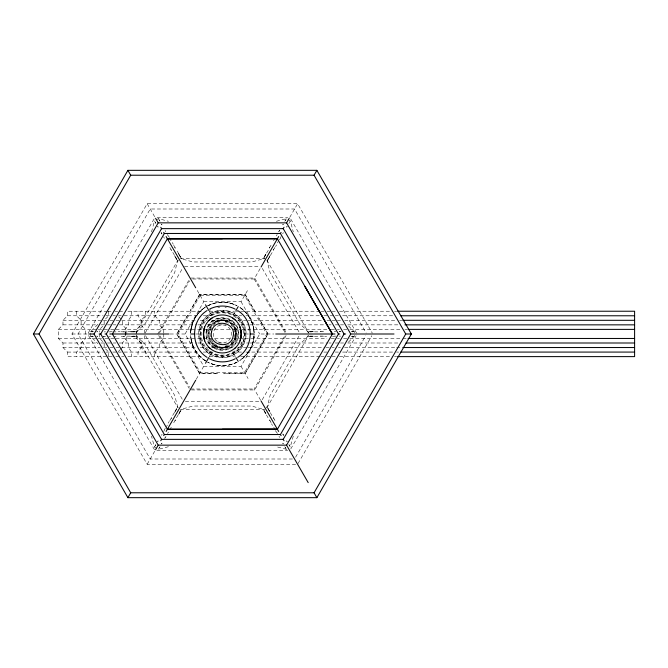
<?xml version="1.0" encoding="UTF-8"?>
<svg xmlns="http://www.w3.org/2000/svg" width="668" height="668" viewBox="0 0 668 668"><rect width="100%" height="100%" fill="white"/><g stroke="black" fill="none" stroke-linecap="round" stroke-linejoin="round"><path stroke-width="0.5" stroke-dasharray="3.34 2.5" d="M112.266 356.612L67.51 356.612L67.51 352.078L62.967 347.535L62.967 343.001L58.433 338.459L58.433 329.382L62.967 324.848L62.967 320.306L67.51 315.772L67.51 311.23L106.913 311.23M125.734 331.637L125.734 336.204L125.701 329.708M254.141 333.967L253.439 340.48M190.681 332.923L190.756 331.219C191.591 321.141 197.536 311.639 206.32 306.595A31.73 31.73 0 0 0 190.672 332.731M190.806 330.852L190.664 333.081C190.856 322.034 197.361 311.38 207.097 306.161M253.873 337.849L254.007 336.705L253.606 339.645L254.007 336.772L253.681 339.169M191.09 328.673L190.756 331.219L192.852 322.318M253.139 341.782L251.911 345.606L253.606 339.745C252.053 348.178 246.943 355.852 239.762 360.545L247.035 353.982L251.911 345.648M151.502 231.879L154.575 220.774M293.277 436.12L290.204 447.226M159.41 447.769L160.003 446.742M284.777 221.258L285.578 219.872M135.905 333.165L177.93 260.169M136.531 332.589L138.56 329.825L145.29 323.479L174.724 272.494L176.861 263.484L178.239 260.345M308.249 335.411L306.22 338.175L299.489 344.521L270.056 395.506L267.918 404.516L266.54 407.655M154.55 447.017L155.945 444.404M288.835 223.596L290.229 220.983M157.748 441.732L158.107 440.863L157.598 441.54M287.031 226.268L286.672 227.137L287.182 226.46M174.707 412.348L177.68 406.979L174.724 395.506L145.29 344.521L138.56 338.175L136.531 335.411M308.249 332.589L306.22 329.825L299.489 323.479L270.056 272.494L267.1 261.021L270.072 255.652M161.656 443.886L161.99 443.101L161.414 443.853M283.123 224.114L282.789 224.899L283.366 224.147M178.615 414.511L180.452 410.878M264.328 257.122L266.165 253.489M268.286 250.275L263.234 258.792L251.828 261.965L192.952 261.965L181.42 258.8M176.494 417.725L181.546 409.208L192.952 406.035L251.828 406.035L260.695 408.682L264.102 409.058M295.64 464.277L147.169 464.277L71.952 334L147.169 203.723L297.611 203.723L372.318 333.123M88.168 333.107L154.508 218.202M145.098 333.123L182.548 268.252M157.782 334L189.194 279.608M159.401 333.098L189.595 280.802M196.233 379.299L203.74 366.306L185.094 334L203.74 301.694L196.693 289.486M155.143 445.781L155.702 445.022M164.428 429.716L165.305 428.18M168.219 423.145L169.221 421.399M172.67 415.429L176.778 408.758M273.521 240.756L274.464 239.119M276.293 235.946L277.178 234.418M286.347 218.745L285.194 220.741M161.414 435.377L162.115 434.158M163.693 431.428L164.578 429.9M166.407 426.727L167.351 425.09M175.083 411.455L177.68 406.979L178.239 407.655M147.169 464.277L155.018 450.683L287.699 450.683M209.259 356.737L211.547 352.779M233.716 314.386L235.52 311.263M203.74 301.694L241.039 301.694L248.087 289.486M192.718 278.999L254.149 278.999L260.654 267.726M289.762 217.317L297.594 203.748M272.11 252.571L267.1 261.021L266.54 260.345M277.429 242.91L278.372 241.273M280.201 238.1L281.086 236.572M282.664 233.842L283.366 232.623M158.433 449.255L159.585 447.259M167.601 433.582L168.486 432.054M170.315 428.881L171.258 427.244M275.558 246.601L276.56 244.855M279.474 239.82L280.351 238.284M203.74 366.306L241.039 366.306L259.693 334L273.788 334M260.654 400.274L254.149 389.001L284.86 335.804M286.096 335.553L254.692 389.945L190.981 389.945M262.232 399.748L299.681 334.877M266.849 407.831L308.558 335.586M290.78 448.921L356.094 335.787M295.59 457.213L365.688 335.787M298.112 463.408L371.842 335.703M265.814 254.308L263.234 258.792L264.102 258.942M178.966 413.692L181.42 409.2M268.002 259.242L269.697 256.545M231.211 342.793C236.013 338.142 236.013 329.783 231.211 325.132M120.632 349.239L122.311 347.535L122.311 343.001L126.828 338.459L126.828 329.382L122.311 324.848L122.311 320.306L118.428 316.415M97.787 324.397L90.43 331.879L90.456 336.238L97.787 343.602M348.445 342.15L354.349 336.121L354.324 331.762L348.445 325.85M118.361 351.51L120.081 349.807M215.547 323.512C206.195 329.015 209.385 344.755 220.106 346.249M156.045 219.931L158.483 218.628L168.403 221.283M228.473 344.805L224.657 346.249M286.539 449.339L276.377 446.717M217.785 322.343L219.329 321.901M276.377 221.283L286.539 218.661M168.403 446.717L158.241 449.339M93.553 336.346L91.959 336.346M351.226 331.654L352.821 331.654M90.597 331.762L93.553 331.654M351.226 336.346L354.182 336.238M215.388 321.467L222.377 320.523L225.842 320.749L218.92 320.749L222.377 320.523L229.374 321.467L222.377 320.523L215.388 321.467L221.175 320.615A13.402 13.402 0 0 0 221.175 347.31L225.842 347.176L218.92 347.176L222.377 347.402L229.374 346.458L222.377 347.402L215.388 346.458M229.374 346.458L223.588 347.31A13.402 13.402 0 0 0 223.588 320.615L229.374 321.467M96.768 331.879L97.703 331.762L96.86 331.654M180.276 409.392L264.912 409.317M130.694 331.879L136.831 331.762L127.012 331.654M317.768 336.346L307.948 336.238L314.085 336.121M96.86 336.346L97.703 336.238L96.768 336.121M130.778 336.346L134.844 336.121M309.935 331.879L314.002 331.654M180.276 258.608L264.503 258.608M157.08 217.317L287.758 217.317M184.51 266.624L259.409 266.624M190.981 278.055L254.692 278.055L286.547 333.223M107.765 311.23L113.042 311.23M114.838 311.23L117.718 311.23M119.246 311.23L124.432 311.23M127.897 311.23L203.281 311.23M209.518 311.23L234.46 311.23M240.697 311.23L319.68 311.23M320.724 311.23L325.917 311.23M326.961 311.23L331.119 311.23M332.155 311.23L335.269 311.23M339.428 311.23L392.433 311.23M394.512 311.23L396.592 311.23M67.51 315.772L103.148 315.772M105.995 315.772L109.569 315.772M112.758 315.772L115.38 315.772M118.495 315.772L121.259 315.772M124.039 315.772L199.122 315.772M203.281 315.772L211.589 315.772M233.416 315.772L241.732 315.772M245.891 315.772L319.68 315.772M323.838 315.772L329.04 315.772M330.075 315.772L334.234 315.772M335.269 315.772L338.392 315.772M342.55 315.772L393.477 315.772M62.967 320.306L101.21 320.306M103.356 320.306L107.022 320.306M109.786 320.306L113.969 320.306M115.923 320.306L119.463 320.306M121.735 320.306L196 320.306M200.158 320.306L207.439 320.306M211.589 320.306L233.416 320.306M237.574 320.306L246.926 320.306M247.97 320.306L322.803 320.306M326.961 320.306L331.119 320.306M332.155 320.306L336.313 320.306M337.348 320.306L340.471 320.306M344.63 320.306L395.556 320.306M399.714 320.306L401.794 320.306M62.967 324.848L98.029 324.848M100.968 324.848L105.669 324.848M107.414 324.848L115.965 324.848M119.313 324.848L197.043 324.848M198.079 324.848L203.281 324.848M207.439 324.848L212.633 324.848M218.87 324.848L226.143 324.848M231.337 324.848L239.653 324.848M240.697 324.848L249.005 324.848M250.049 324.848L327.996 324.848M329.04 324.848L331.119 324.848M335.269 324.848L339.428 324.848M340.471 324.848L343.586 324.848M347.744 324.848L398.671 324.848M58.433 329.382L96.476 329.382M98.204 329.382L102.363 329.382M104.141 329.382L108.834 329.382M110.746 329.382L113.994 329.382M115.873 329.382L213.668 329.382M214.712 329.382L232.381 329.382M233.416 329.382L240.697 329.382M241.732 329.382L326.961 329.382M331.119 329.382L336.313 329.382M337.348 329.382L339.428 329.382M343.586 329.382L348.788 329.382M349.823 329.382L400.75 329.382M404.908 329.382L406.987 329.382M90.848 331.654L91.299 331.654M91.959 331.654L92.902 331.762M110.521 331.654L112.282 331.654M118.102 331.654L120.115 331.654M334.259 331.654L336.029 331.654M353.481 331.654L353.931 331.654M313.125 331.762L307.948 331.762L317.851 331.879M351.877 331.762L354.182 331.762M91.867 331.879L92.284 331.879M104.108 331.879L105.511 331.879M108.667 331.879L110.429 331.879M114.094 331.879L115.99 331.879M352.495 331.879L352.913 331.879M71.952 334L87.65 334L154.508 449.789M170.081 334L185.094 334M196.133 334L199.74 334M245.039 334L248.646 334M91.867 336.121L92.284 336.121M126.928 336.121L136.831 336.238L131.654 336.238M334.351 336.121L336.113 336.121M339.269 336.121L340.672 336.121M352.495 336.121L352.913 336.121M90.597 336.238L92.902 336.238M90.848 336.346L91.299 336.346M108.75 336.346L110.521 336.346M114.178 336.346L116.073 336.346M324.665 336.346L326.677 336.346M332.497 336.346L334.259 336.346M352.821 336.346L351.877 336.238M353.481 336.346L353.931 336.346M58.433 338.459L96.476 338.459M98.204 338.459L102.363 338.459M104.859 338.459L108.834 338.459M110.746 338.459L115.305 338.459M115.873 338.459L213.668 338.459M214.712 338.459L232.381 338.459M233.416 338.459L326.961 338.459M331.119 338.459L336.313 338.459M337.348 338.459L339.428 338.459M343.586 338.459L348.788 338.459M349.823 338.459L401.794 338.459M402.829 338.459L406.987 338.459M62.967 343.001L98.029 343.001M100.968 343.001L105.669 343.001M107.414 343.001L115.965 343.001M119.313 343.001L197.043 343.001M198.079 343.001L203.281 343.001M207.439 343.001L213.668 343.001M218.87 343.001L225.108 343.001M231.337 343.001L239.653 343.001M240.697 343.001L249.005 343.001M250.049 343.001L327.996 343.001M329.04 343.001L331.119 343.001M335.269 343.001L339.428 343.001M340.471 343.001L343.586 343.001M347.744 343.001L398.671 343.001M62.967 347.535L100.175 347.535M103.365 347.535L107.022 347.535M109.786 347.535L113.969 347.535M115.965 347.535L119.463 347.535M121.735 347.535L196 347.535M200.158 347.535L207.439 347.535M211.589 347.535L233.416 347.535M237.574 347.535L246.926 347.535M247.97 347.535L324.882 347.535M325.917 347.535L331.119 347.535M332.155 347.535L334.234 347.535M338.392 347.535L340.471 347.535M344.63 347.535L395.556 347.535M396.592 347.535L401.794 347.535M67.51 352.078L103.148 352.078M105.995 352.078L109.569 352.078M112.758 352.078L116.057 352.078M118.445 352.078L121.259 352.078M124.039 352.078L199.122 352.078M203.281 352.078L212.633 352.078M232.381 352.078L241.732 352.078M245.891 352.078L319.68 352.078M323.838 352.078L329.04 352.078M335.269 352.078L338.392 352.078M342.55 352.078L393.477 352.078M396.592 352.078L398.671 352.078M115.756 356.612L124.039 356.612M127.897 356.612L203.281 356.612M209.518 356.612L234.46 356.612M240.697 356.612L319.68 356.612M320.724 356.612L325.917 356.612M326.961 356.612L331.119 356.612M332.155 356.612L335.269 356.612M339.428 356.612L392.433 356.612M394.512 356.612L396.592 356.612M190.631 389.001L254.149 389.001M185.37 401.376L260.269 401.376M292.492 459L150.225 459L78.056 334L150.225 209L294.555 209L366.206 333.107M309.935 336.121L313.125 336.238M131.654 331.762L134.844 331.879M264.102 258.583L264.912 258.683M225.433 321.901L228.464 323.128M288 219.505L290.355 220.966L293.277 231.879M156.78 448.495L154.425 447.034L151.502 436.12M191.207 339.878L190.756 336.772C191.632 347.126 197.92 356.854 207.097 361.764M192.852 345.648C195.473 352.161 200.241 357.806 206.32 361.33M155.945 223.596L155.143 222.219M288.835 444.404L289.636 445.781M158.433 218.745L160.003 221.258M284.777 446.742L286.347 449.255M161.414 224.147L161.99 224.899L161.656 224.114M283.366 443.853L282.789 443.101L283.123 443.886M178.381 253.531L181.546 258.792L176.728 250.224M268.052 417.776L263.234 409.208L266.398 414.469M157.598 226.46L158.107 227.137L157.748 226.268M287.182 441.54L286.672 440.863L287.031 441.732M174.557 255.827L176.778 259.242M268.002 408.758L270.223 412.173M290.789 219.104L356.612 333.115M266.849 260.169L308.875 333.165M262.299 268.377L299.681 333.123M254.149 278.999L285.378 333.098M241.039 301.694L259.693 334M159.201 219.872L159.585 220.741M168.486 235.946L169.363 237.474M172.277 242.509L173.279 244.254M165.079 230.502L165.789 231.721M167.359 234.451L168.244 235.979M170.073 239.152L171.025 240.797M269.697 411.455L267.1 406.979L271.951 415.613M289.077 445.022L290.229 447.017M147.169 203.723L155.018 217.317M209.259 311.263L211.547 315.221M233.716 353.614L235.52 356.737M241.039 366.306L248.087 378.514M172.828 252.387L177.68 261.021L175.083 256.545M273.755 427.203L274.707 428.848M276.535 432.021L277.42 433.549M278.99 436.279L279.7 437.498M154.55 220.983L155.702 222.978M161.264 232.815L161.965 234.034L160.863 231.913M163.543 236.756L164.428 238.284M271.5 423.746L272.502 425.491M275.416 430.526L276.293 432.054M285.578 448.128L285.194 447.259M159.919 335.804L189.595 387.198M158.683 335.553L189.194 388.392M145.532 335.628L182.481 399.623M136.222 335.586L177.93 407.831M264.328 410.878L265.814 413.692M178.966 254.308L180.452 257.122M254.007 331.219C253.214 321.642 247.811 312.624 239.762 307.38C248.454 312.682 254.09 323.846 254.082 332.923M251.911 322.318L252.913 325.258M191.85 342.667L192.852 345.606L191.157 339.745M253.606 328.188L254.099 333.015L253.957 330.852M190.756 336.772L190.964 338.409M163.769 333.015L163.769 329.382L159.226 324.848L159.226 320.306L154.692 315.772L154.692 311.23M163.769 333.925L163.769 338.459L159.226 343.001L159.226 347.535L154.692 352.078L154.692 356.612M145.616 311.23L145.616 315.772L141.082 320.306L141.082 324.848L136.539 329.382L136.539 338.459L141.082 343.001L141.082 347.535L145.616 352.078L145.616 356.612M144.447 333.015L144.447 329.382L141.232 324.848L141.232 320.306L138.025 315.772L138.025 311.23M144.447 335.737L144.447 338.459L141.232 343.001L141.232 347.535L138.025 352.078L138.025 356.612M131.604 311.23L131.604 315.772L128.398 320.306L128.398 324.848L125.183 329.382L125.183 338.459L128.398 343.001L128.398 347.535L131.604 352.078L131.604 356.612M108.742 311.23L108.742 315.772L104.158 320.306L104.158 324.848L99.624 329.382L99.624 332.105M108.742 356.612L108.742 352.078L104.158 347.535L104.158 343.001L99.624 338.459L99.624 333.925M76.586 311.23L76.586 315.772L81.12 320.306L81.12 324.848L85.654 329.382L85.654 338.459L81.12 343.001L81.12 347.535L76.586 352.078L76.586 356.612M254.007 336.522A31.73 31.73 0 0 1 239.82 360.478M237.023 362.114A31.73 31.73 0 0 1 207.74 362.114M204.942 360.478A31.73 31.73 0 0 1 190.681 335.453M207.74 305.81A31.73 31.73 0 0 1 237.023 305.81M239.82 307.447A31.73 31.73 0 0 1 254.09 332.731M209.468 310.428A26.845 26.845 0 0 1 210.762 309.768M217.868 307.505A26.845 26.845 0 0 1 219.747 307.247M225.016 307.247A26.845 26.845 0 0 1 226.327 307.414M235.854 310.745A26.845 26.845 0 0 1 237.557 311.822M248.738 328.881A26.845 26.845 0 0 1 249.005 330.568M308.257 332.589A3.031 1.92 -89.9 0 1 308.374 333.031M136.406 333.031A3.031 1.92 89.9 0 1 136.523 332.589M244.496 332.914C246.383 362.398 199.749 363.467 200.241 333.967C199.623 305.794 243.787 304.767 244.496 332.914M235.821 329.015L235.821 338.91L235.821 329.015M206.521 331.027C202.421 351.577 234.702 357.63 238.242 336.897C242.342 316.348 210.061 310.294 206.521 331.027M187.533 315.354L176.87 334L199.632 373.42L218.286 373.512L199.573 373.512L176.761 334L187.533 315.354M199.573 294.488L190.221 310.687L199.632 294.58L245.148 294.58L255.969 313.133L245.206 294.488L199.573 294.488M200.2 295.557L178.005 334L200.2 372.443L244.58 372.443L266.774 334L244.58 295.557L200.2 295.557M270.423 246.116L269.279 248.104L271.116 245.131L270.423 246.116M279.458 230.468L278.756 231.687L280.034 229.675L279.458 230.468M171.601 417.734L169.789 420.631L171.601 417.734M274.331 248.279L273.179 250.266L274.991 247.369L274.331 248.279M166.023 436.313L164.745 438.325L166.023 436.313M175.5 419.896L173.663 422.869L175.5 419.896M267.91 334L245.148 373.42L223.671 373.512L245.206 373.512L268.018 334L258.666 317.801L267.91 334M209.201 305.101L207.798 305.752C216.783 301.059 227.98 301.068 236.965 305.752C228.439 301.335 217.91 301.026 209.201 305.101M236.965 362.173C227.98 366.866 216.783 366.866 207.798 362.173C216.783 366.857 227.98 366.857 236.965 362.173M322.519 331.654L320.222 331.654L323.713 331.762L322.519 331.654M340.58 331.654L339.177 331.654L341.557 331.762L340.58 331.654M124.473 331.879L121.067 331.762L124.473 331.879M322.602 336.121L320.306 336.121L323.713 336.238L322.602 336.121M105.602 336.346L103.223 336.238L105.602 336.346M124.557 336.346L121.067 336.238L124.557 336.346M274.481 419.537L273.337 417.55L274.991 420.631L274.481 419.537M283.516 435.185L282.814 433.966L283.917 436.087L283.516 435.185M175.267 248.145L173.663 245.131L175.267 248.145M270.657 421.842L269.513 419.855L271.116 422.869L270.657 421.842M171.442 250.45L169.789 247.369L171.442 250.45M215.305 346.216A14.145 14.145 0 0 0 236.53 333.967A14.145 14.145 0 0 0 215.305 321.709A14.145 14.145 0 0 0 215.305 346.216M217.843 341.824A9.076 9.076 0 0 0 231.462 333.967A9.076 9.076 0 0 0 217.843 326.101A9.076 9.076 0 0 0 217.843 341.824M208.717 353.364A23.731 23.731 0 0 0 246.016 336.096A23.731 23.731 0 0 0 212.416 312.432A23.731 23.731 0 0 0 208.717 353.364M210.679 354.224A23.397 23.397 0 0 0 245.782 333.967A23.397 23.397 0 0 0 210.679 313.701A23.397 23.397 0 0 0 210.679 354.224M209.585 352.128A22.219 22.219 0 0 0 244.513 335.962A22.219 22.219 0 0 0 213.042 313.801A22.219 22.219 0 0 0 209.585 352.128M214.645 347.36A15.464 15.464 0 0 0 237.85 333.967A15.464 15.464 0 0 0 214.645 320.565A15.464 15.464 0 0 0 214.645 347.36M210.178 351.293A21.201 21.201 0 0 0 243.494 335.87A21.201 21.201 0 0 0 213.476 314.728A21.201 21.201 0 0 0 210.178 351.293M214.052 345.79A14.462 14.462 0 0 0 236.789 335.261A14.462 14.462 0 0 0 216.307 320.832A14.462 14.462 0 0 0 214.052 345.79M214.62 344.98A13.477 13.477 0 0 0 235.804 335.177A13.477 13.477 0 0 0 216.716 321.734A13.477 13.477 0 0 0 214.62 344.98M214.177 348.17A16.399 16.399 0 0 0 238.785 333.967A16.399 16.399 0 0 0 214.177 319.755A16.399 16.399 0 0 0 214.177 348.17"/><path stroke-width="1" d="M237.674 310.57C254.324 320.531 254.324 347.393 237.674 357.355M204.709 326.969L203.373 333.967L204.709 340.956M240.054 340.956L241.39 333.967L240.054 326.969L241.073 330.518M203.732 330.384L203.69 337.407M241.073 337.407L241.031 330.384M203.69 330.501L204.249 328.297M33.4 334L127.897 170.332L316.882 170.332L411.379 334L316.882 497.668L127.897 497.668L33.4 334L39.045 334L130.719 492.784L127.897 497.668M39.045 334L130.719 175.216L127.897 170.332M308.199 482.622L286.564 445.147L158.216 445.147L94.046 334L158.216 222.853L286.564 222.853L289.202 218.277M167.384 238.735L112.383 334L167.384 429.265L277.395 429.265L332.397 334L277.395 238.735L167.384 238.735L277.354 238.793M283.174 228.723L284.009 227.27M155.577 449.723L158.216 445.147M160.771 440.73L161.631 439.243M163.71 435.628L164.411 434.417M166.107 431.478L195.707 380.217M205.502 363.258L208.792 357.555M235.988 310.445L238.217 306.579M261.071 267.008L278.673 236.522M280.368 233.583L281.069 232.372M316.882 497.668L314.06 492.784L405.735 334L314.06 175.216L316.882 170.332M286.564 445.147L350.733 334L394.003 334M234.376 348.688L235.821 347.402M208.942 320.523L211.981 318.051M207.088 310.57C190.438 320.531 190.438 347.393 207.088 357.355M209.543 309.142C217.459 305.017 227.304 305.017 235.219 309.142M235.219 358.783C227.304 362.916 217.459 362.916 209.543 358.783M167.426 238.793L222.386 238.735M167.426 429.207L277.354 429.207M130.719 175.216L314.06 175.216M397.635 311.23L634.6 311.23L634.6 356.612L397.635 356.612M400.75 315.772L634.6 315.772M402.829 320.306L634.6 320.306M404.908 324.848L634.6 324.848M408.023 329.382L634.6 329.382M88.76 334L94.046 334M99.148 334L100.868 334M105.035 334L106.437 334M109.828 334L169.029 334M190.731 334L194.814 334M250.283 334L254.049 334M275.75 334L334.952 334M338.342 334L339.745 334M343.92 334L345.632 334M405.735 334L411.379 334M408.023 338.459L634.6 338.459M405.944 343.001L634.6 343.001M402.829 347.535L634.6 347.535M400.75 352.078L634.6 352.078M222.394 429.265L277.379 429.248M130.719 492.784L314.06 492.784M232.781 318.051L235.821 320.523M208.942 347.402L210.387 348.688M286.564 222.853L350.733 334M155.577 218.277L158.216 222.853M160.771 227.27L161.631 228.757M163.71 232.372L164.411 233.583M166.107 236.522L195.707 287.783M205.502 304.742L208.792 310.445M235.988 357.555L238.217 361.421M261.071 400.992L278.673 431.478M280.368 434.417L281.069 435.628M283.157 439.243L284.009 440.73M241.298 332.288A18.996 18.996 0 0 1 222.386 352.954A18.996 18.996 0 0 1 203.464 332.288M204.141 328.664A18.996 18.996 0 0 1 240.622 328.664M211.572 331.812C208.216 345.606 231.011 350.141 233.19 336.113C236.547 322.318 213.752 317.784 211.572 331.812M161.556 228.64L100.726 334L161.556 439.36L283.224 439.36L344.053 334L283.224 228.64L161.556 228.64M164.345 233.466L106.295 334L164.345 434.534L280.435 434.534L338.484 334L280.435 233.466L164.345 233.466M332.372 334L304.892 286.363L332.322 334"/></g></svg>
